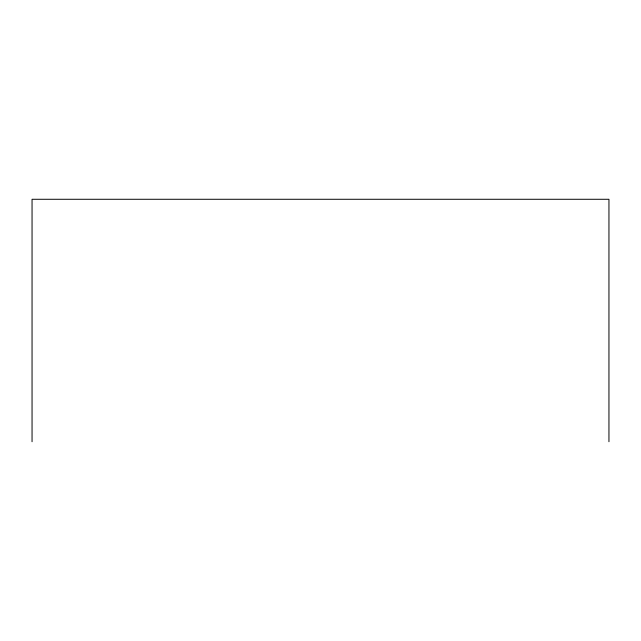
<?xml version="1.0" encoding="UTF-8"?>
<svg xmlns="http://www.w3.org/2000/svg" width="641" height="641" viewBox="0 0 641 641"><rect width="100%" height="100%" fill="white"/><g stroke="black" fill="none" stroke-linecap="round" stroke-linejoin="round"><path stroke-width="0.96" d="M608.95 441.721L608.95 199.279L32.05 199.279L32.05 441.721"/></g></svg>
